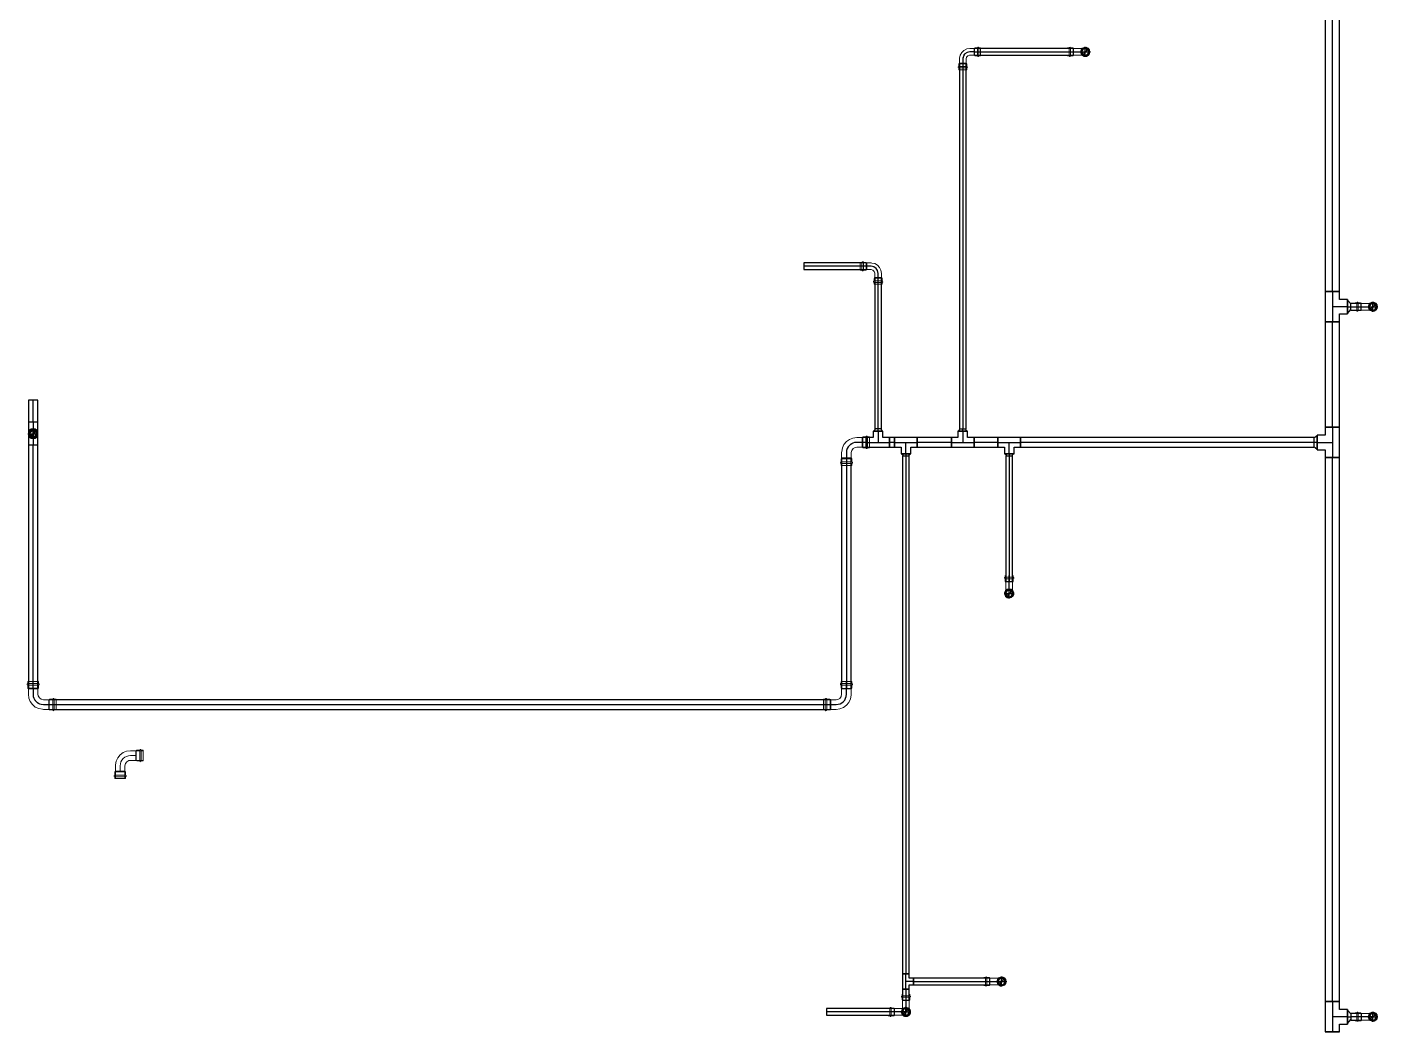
# Model space of a CAD drawing. Header units: inches. Extents: x -3326 to -5, y 8 to 1238.
# Drawn here: x -3326.4 to -3060, y 848.8 to 1046.9 of the extents above; entities that cross this region are included whole.
import ezdxf

# ---------------------------------------------------------------- set-up
doc = ezdxf.new("R2010")
doc.units = ezdxf.units.IN
doc.header["$MEASUREMENT"] = 0
doc.layers.add('P-PIPE', color=3, linetype='Continuous', lineweight=9)
doc.layers.add('X - REF - FP', color=7, linetype='Continuous', true_color=0xb90000)

# ---------------------------------------------------------------- blocks, each defined once
blk = doc.blocks.new('Victaulic-VicPress316-Elbow 90-45deg Style P568_P571 - Standard-523083-THIRD LEVEL')
at = {"layer": 'P-PIPE'}
for p, q in [((-3178.28, 1233.46), (-3178.28, 1232.52)), ((-3177.63, 1234.85), (-3177.63, 1234.85)), ((-3177.63, 1233.46), (-3177.63, 1234.85)), ((-3177.63, 1233.46), (-3177.63, 1232.52)), ((-3176.97, 1232.52), (-3176.97, 1233.46)), ((-3178.39, 1232.42), (-3178.39, 1231.96)), ((-3178.39, 1231.67), (-3178.39, 1231.33)), ((-3178.28, 1232.63), (-3178.28, 1231.33)), ((-3178.28, 1232.52), (-3177.63, 1232.52)), ((-3177.63, 1232.52), (-3178.28, 1232.52)), ((-3177.63, 1232.63), (-3177.63, 1232.63)), ((-3177.63, 1232.63), (-3177.63, 1232.63)), ((-3177.63, 1232.52), (-3176.97, 1232.52)), ((-3176.97, 1232.52), (-3177.63, 1232.52)), ((-3177.63, 1231.96), (-3177.63, 1231.96)), ((-3177.63, 1231.96), (-3177.63, 1231.96)), ((-3177.63, 1231.67), (-3177.63, 1231.67)), ((-3177.63, 1231.67), (-3177.63, 1231.67)), ((-3177.63, 1231.33), (-3177.63, 1231.33)), ((-3177.63, 1231.33), (-3177.63, 1231.33)), ((-3177.63, 1231.33), (-3177.63, 1231.33)), ((-3177.63, 1231.33), (-3177.63, 1231.33)), ((-3176.97, 1231.33), (-3176.97, 1232.63)), ((-3176.86, 1231.96), (-3176.86, 1232.42)), ((-3176.86, 1231.33), (-3176.86, 1231.67))]:
    blk.add_line(p, q, dxfattribs=at)
at = {"layer": 'P-PIPE', "flags": 128}
for points in [[(-3177.63, 1235.77), (-3178.02, 1235.67), (-3178.34, 1235.42), (-3178.52, 1235.05), (-3178.51, 1234.64), (-3178.32, 1234.27), (-3178, 1234.02), (-3177.63, 1233.94)], [(-3177.63, 1235.62), (-3177.99, 1235.53), (-3178.27, 1235.28), (-3178.39, 1234.92), (-3178.33, 1234.55), (-3178.1, 1234.25), (-3177.76, 1234.1), (-3177.63, 1234.09)], [(-3178.28, 1234.85), (-3178.28, 1234.76), (-3178.28, 1234.5), (-3178.28, 1234.09), (-3178.28, 1233.61), (-3178.28, 1233.46)], [(-3177.63, 1233.94), (-3177.23, 1234.04), (-3176.91, 1234.29), (-3176.73, 1234.66), (-3176.74, 1235.07), (-3176.93, 1235.44), (-3177.25, 1235.69), (-3177.63, 1235.77)], [(-3177.63, 1234.09), (-3177.26, 1234.18), (-3176.98, 1234.43), (-3176.86, 1234.79), (-3176.92, 1235.16), (-3177.15, 1235.46), (-3177.49, 1235.61), (-3177.63, 1235.62)], [(-3176.97, 1233.46), (-3176.97, 1233.96), (-3176.97, 1234.39), (-3176.97, 1234.7), (-3176.97, 1234.85), (-3176.97, 1234.85)], [(-3178.39, 1231.67), (-3178.51, 1231.74), (-3178.52, 1231.88), (-3178.41, 1231.96), (-3178.39, 1231.96)], [(-3178.39, 1232.42), (-3178.3, 1232.62), (-3178.28, 1232.63)], [(-3178.39, 1231.96), (-3178.3, 1231.96), (-3178.05, 1231.96), (-3177.69, 1231.96), (-3177.63, 1231.96)], [(-3177.63, 1231.96), (-3177.99, 1231.96), (-3178.27, 1231.96), (-3178.39, 1231.96), (-3178.39, 1231.96)], [(-3178.39, 1231.67), (-3178.3, 1231.67), (-3178.05, 1231.67), (-3177.69, 1231.67), (-3177.63, 1231.67)], [(-3177.63, 1231.67), (-3177.99, 1231.67), (-3178.27, 1231.67), (-3178.39, 1231.67), (-3178.39, 1231.67)], [(-3176.86, 1231.96), (-3176.95, 1231.96), (-3177.2, 1231.96), (-3177.56, 1231.96), (-3177.63, 1231.96)], [(-3177.63, 1231.96), (-3177.26, 1231.96), (-3176.98, 1231.96), (-3176.86, 1231.96), (-3176.86, 1231.96)], [(-3176.86, 1231.67), (-3176.95, 1231.67), (-3177.2, 1231.67), (-3177.56, 1231.67), (-3177.63, 1231.67)], [(-3177.63, 1231.67), (-3177.26, 1231.67), (-3176.98, 1231.67), (-3176.86, 1231.67), (-3176.86, 1231.67)], [(-3176.97, 1232.63), (-3176.86, 1232.44), (-3176.86, 1232.42)], [(-3176.86, 1231.96), (-3176.74, 1231.9), (-3176.73, 1231.76), (-3176.84, 1231.67), (-3176.86, 1231.67)]]:
    blk.add_lwpolyline(points, dxfattribs=at)
at = {"layer": 'P-PIPE'}
for radius, start, end in [(0.766, 90, 270), (0.766, 90, 270), (0.766, 90, 270), (0.658, 90, 270), (0.657, 90, 270), (0.658, 90, 180), (0.658, 180, 270), (0.767, 270, 90), (0.767, 270, 90), (0.767, 270, 90), (0.658, 270, 90), (0.658, 270, 90), (0.658, 0, 90), (0.658, 270, 0)]:
    blk.add_arc((-3177.63, 1234.85), radius, start, end, dxfattribs=at)
blk = doc.blocks.new('Victaulic-VicPress316-Elbow 90-45deg Style P568_P571 - Standard-V1-THIRD LEVEL')
at = {"layer": 'P-PIPE'}
for p, q in [((-0.77, 3.52), (-0.77, 3.18)), ((0.77, 3.52), (-0.77, 3.52)), ((-0.77, 3.52), (0.77, 3.52)), ((-0.77, 3.18), (0.77, 3.18)), ((0.77, 3.18), (-0.77, 3.18)), ((-0.77, 2.89), (-0.77, 2.44)), ((-0.77, 2.89), (0.77, 2.89)), ((0.77, 2.89), (-0.77, 2.89)), ((-0.66, 3.52), (-0.66, 2.22)), ((-0.66, 3.52), (0.66, 3.52)), ((0.66, 3.52), (-0.66, 3.52)), ((0.66, 2.22), (0.66, 3.52)), ((0.77, 3.18), (0.77, 3.52)), ((0.77, 2.44), (0.77, 2.89)), ((-3.18, 0.77), (-3.52, 0.77)), ((-3.52, 0.77), (-3.52, -0.77)), ((-3.52, -0.77), (-3.52, 0.77)), ((-2.22, 0.66), (-3.52, 0.66)), ((-3.52, -0.66), (-3.52, 0.66)), ((-3.52, 0.66), (-3.52, -0.66)), ((-3.18, -0.77), (-3.18, 0.77)), ((-3.18, 0.77), (-3.18, -0.77)), ((-2.44, 0.77), (-2.89, 0.77)), ((-2.89, -0.77), (-2.89, 0.77)), ((-2.89, 0.77), (-2.89, -0.77)), ((-1.39, 0.66), (-2.33, 0.66)), ((-2.33, 0), (-2.33, 0.66)), ((-2.33, 0.66), (-2.33, 0)), ((-2.22, -0.66), (-2.22, 0.66)), ((-2.22, 0.66), (-2.22, -0.66)), ((-0.66, 2.33), (-0.66, 1.39)), ((0, 2.33), (-0.66, 2.33)), ((-0.66, 2.33), (0, 2.33)), ((-0.66, 2.22), (0.66, 2.22)), ((0.66, 2.22), (-0.66, 2.22)), ((0, 2.33), (0.66, 2.33)), ((0.66, 2.33), (0, 2.33)), ((0, 1.39), (0, 2.33)), ((0.66, 1.39), (0.66, 2.33)), ((-3.52, -0.66), (-2.22, -0.66)), ((-3.52, -0.77), (-3.18, -0.77)), ((-2.89, -0.77), (-2.44, -0.77)), ((-2.33, 0), (-2.33, -0.66)), ((-2.33, -0.66), (-2.33, 0)), ((-1.39, 0), (-2.33, 0)), ((-2.33, -0.66), (-1.39, -0.66))]:
    blk.add_line(p, q, dxfattribs=at)
at = {"layer": 'P-PIPE', "flags": 128}
for points in [[(-0.77, 2.89), (-0.89, 2.96), (-0.9, 3.1), (-0.79, 3.18), (-0.77, 3.18)], [(0.77, 3.18), (0.67, 3.18), (0.42, 3.18), (0.07, 3.18), (-0.3, 3.18), (-0.6, 3.18), (-0.75, 3.18), (-0.77, 3.18)], [(-0.77, 3.18), (-0.67, 3.18), (-0.42, 3.18), (-0.07, 3.18), (0.3, 3.18), (0.6, 3.18), (0.75, 3.18), (0.77, 3.18)], [(-0.77, 2.89), (-0.67, 2.89), (-0.42, 2.89), (-0.07, 2.89), (0.3, 2.89), (0.6, 2.89), (0.75, 2.89), (0.77, 2.89)], [(0.77, 2.89), (0.67, 2.89), (0.42, 2.89), (0.07, 2.89), (-0.3, 2.89), (-0.6, 2.89), (-0.75, 2.89), (-0.77, 2.89)], [(0.77, 3.18), (0.89, 3.11), (0.9, 2.98), (0.79, 2.89), (0.77, 2.89)], [(-3.18, 0.77), (-3.11, 0.89), (-2.98, 0.9), (-2.89, 0.79), (-2.89, 0.77)], [(-3.18, 0.77), (-3.18, 0.67), (-3.18, 0.42), (-3.18, 0.07), (-3.18, -0.3), (-3.18, -0.6), (-3.18, -0.75), (-3.18, -0.77)], [(-3.18, -0.77), (-3.18, -0.67), (-3.18, -0.42), (-3.18, -0.07), (-3.18, 0.3), (-3.18, 0.6), (-3.18, 0.75), (-3.18, 0.77)], [(-2.89, -0.77), (-2.89, -0.67), (-2.89, -0.42), (-2.89, -0.07), (-2.89, 0.3), (-2.89, 0.6), (-2.89, 0.75), (-2.89, 0.77)], [(-2.89, 0.77), (-2.89, 0.67), (-2.89, 0.42), (-2.89, 0.07), (-2.89, -0.3), (-2.89, -0.6), (-2.89, -0.75), (-2.89, -0.77)], [(-2.44, 0.77), (-2.24, 0.68), (-2.22, 0.66)], [(-0.66, 1.39), (-0.75, 1.04), (-1, 0.77), (-1.35, 0.66), (-1.39, 0.66)], [(-1.39, -0.66), (-0.78, -0.56), (-0.23, -0.29), (0.22, 0.13), (0.53, 0.67), (0.65, 1.27), (0.66, 1.39)], [(-0.66, 2.22), (-0.77, 2.41), (-0.77, 2.44)], [(0.77, 2.44), (0.68, 2.24), (0.66, 2.22)], [(-2.89, -0.77), (-2.96, -0.89), (-3.1, -0.9), (-3.18, -0.79), (-3.18, -0.77)], [(-2.22, -0.66), (-2.41, -0.77), (-2.44, -0.77)]]:
    blk.add_lwpolyline(points, dxfattribs=at)
at = {"layer": 'P-PIPE'}
blk.add_arc((-1.39, 1.39), 1.39, 270, 0, dxfattribs=at)
blk = doc.blocks.new('Victaulic-VicPress316-Elbow 90-45deg Style P568_P571 - Standard-V2-THIRD LEVEL')
at = {"layer": 'P-PIPE'}
for p, q in [((-3203.81, 730.05), (-3203.81, 729.6)), ((-3203.7, 731.1), (-3203.7, 730.16)), ((-3203.7, 730.27), (-3203.7, 728.97)), ((-3203.05, 730.16), (-3203.7, 730.16)), ((-3203.7, 730.16), (-3203.05, 730.16)), ((-3203.05, 732.49), (-3203.05, 732.49)), ((-3203.05, 732.49), (-3203.05, 731.1)), ((-3203.05, 731.1), (-3203.05, 730.16)), ((-3203.05, 730.27), (-3203.05, 730.27)), ((-3203.05, 730.27), (-3203.05, 730.27)), ((-3202.39, 730.16), (-3203.05, 730.16)), ((-3203.05, 730.16), (-3202.39, 730.16)), ((-3202.39, 730.16), (-3202.39, 731.1)), ((-3202.39, 728.97), (-3202.39, 730.27)), ((-3202.28, 729.6), (-3202.28, 730.05)), ((-3203.81, 729.31), (-3203.81, 728.97)), ((-3203.05, 729.6), (-3203.05, 729.6)), ((-3203.05, 729.6), (-3203.05, 729.6)), ((-3203.05, 729.31), (-3203.05, 729.31)), ((-3203.05, 729.31), (-3203.05, 729.31)), ((-3203.05, 728.97), (-3203.05, 728.97)), ((-3203.05, 728.97), (-3203.05, 728.97)), ((-3203.05, 728.97), (-3203.05, 728.97)), ((-3203.05, 728.97), (-3203.05, 728.97)), ((-3202.28, 728.97), (-3202.28, 729.31))]:
    blk.add_line(p, q, dxfattribs=at)
at = {"layer": 'P-PIPE', "flags": 128}
for points in [[(-3203.05, 733.4), (-3203.45, 733.31), (-3203.76, 733.05), (-3203.94, 732.68), (-3203.93, 732.27), (-3203.75, 731.91), (-3203.42, 731.66), (-3203.05, 731.58)], [(-3203.05, 733.26), (-3203.41, 733.16), (-3203.69, 732.91), (-3203.81, 732.56), (-3203.75, 732.19), (-3203.52, 731.89), (-3203.18, 731.74), (-3203.05, 731.72)], [(-3203.05, 731.58), (-3202.65, 731.67), (-3202.33, 731.93), (-3202.15, 732.3), (-3202.16, 732.71), (-3202.35, 733.07), (-3202.67, 733.32), (-3203.05, 733.4)], [(-3203.05, 731.72), (-3202.68, 731.82), (-3202.41, 732.07), (-3202.28, 732.42), (-3202.34, 732.79), (-3202.57, 733.09), (-3202.91, 733.24), (-3203.05, 733.26)], [(-3203.81, 730.05), (-3203.72, 730.25), (-3203.7, 730.27)], [(-3203.7, 732.49), (-3203.7, 732.4), (-3203.7, 732.13), (-3203.7, 731.73), (-3203.7, 731.24), (-3203.7, 731.1)], [(-3202.39, 731.1), (-3202.39, 731.6), (-3202.39, 732.03), (-3202.39, 732.34), (-3202.39, 732.48), (-3202.39, 732.49)], [(-3202.39, 730.27), (-3202.28, 730.08), (-3202.28, 730.05)], [(-3203.81, 729.31), (-3203.93, 729.38), (-3203.94, 729.51), (-3203.83, 729.6), (-3203.81, 729.6)], [(-3203.81, 729.6), (-3203.72, 729.6), (-3203.47, 729.6), (-3203.11, 729.6), (-3203.05, 729.6)], [(-3203.05, 729.6), (-3203.41, 729.6), (-3203.69, 729.6), (-3203.81, 729.6), (-3203.81, 729.6)], [(-3203.81, 729.31), (-3203.72, 729.31), (-3203.47, 729.31), (-3203.11, 729.31), (-3203.05, 729.31)], [(-3203.05, 729.31), (-3203.41, 729.31), (-3203.69, 729.31), (-3203.81, 729.31), (-3203.81, 729.31)], [(-3202.28, 729.6), (-3202.37, 729.6), (-3202.62, 729.6), (-3202.98, 729.6), (-3203.05, 729.6)], [(-3203.05, 729.6), (-3202.68, 729.6), (-3202.41, 729.6), (-3202.28, 729.6), (-3202.28, 729.6)], [(-3202.28, 729.31), (-3202.37, 729.31), (-3202.62, 729.31), (-3202.98, 729.31), (-3203.05, 729.31)], [(-3203.05, 729.31), (-3202.68, 729.31), (-3202.41, 729.31), (-3202.28, 729.31), (-3202.28, 729.31)], [(-3202.28, 729.6), (-3202.16, 729.53), (-3202.15, 729.39), (-3202.26, 729.31), (-3202.28, 729.31)]]:
    blk.add_lwpolyline(points, dxfattribs=at)
at = {"layer": 'P-PIPE'}
for radius, start, end in [(0.767, 90, 270), (0.767, 90, 270), (0.767, 90, 270), (0.658, 90, 270), (0.658, 90, 270), (0.658, 90, 180), (0.766, 270, 90), (0.766, 270, 90), (0.766, 270, 90), (0.658, 270, 90), (0.657, 270, 90), (0.658, 0, 90), (0.658, 180, 270), (0.658, 270, 0)]:
    blk.add_arc((-3203.05, 732.49), radius, start, end, dxfattribs=at)
blk = doc.blocks.new('Victaulic-VicPress316-Elbow 90-45deg Style P568_P571 - Standard-1125944-THIRD LEVEL')
at = {"layer": 'P-PIPE'}
for p, q in [((-1.06, 4.55), (-1.06, 4.17)), ((1.06, 4.55), (-1.06, 4.55)), ((-1.06, 4.55), (1.06, 4.55)), ((-1.06, 4.17), (1.06, 4.17)), ((1.06, 4.17), (-1.06, 4.17)), ((-1.06, 3.85), (-1.06, 3.29)), ((-1.06, 3.85), (1.06, 3.85)), ((1.06, 3.85), (-1.06, 3.85)), ((-0.95, 4.55), (-0.95, 3.07)), ((-0.95, 4.55), (0.95, 4.55)), ((0.95, 4.55), (-0.95, 4.55)), ((-0.95, 3.18), (-0.95, 2.02)), ((0, 3.18), (-0.95, 3.18)), ((-0.95, 3.18), (0, 3.18)), ((-0.95, 3.07), (0.95, 3.07)), ((0.95, 3.07), (-0.95, 3.07)), ((0, 3.18), (0.95, 3.18)), ((0.95, 3.18), (0, 3.18)), ((0, 2.02), (0, 3.18)), ((0.95, 3.07), (0.95, 4.55)), ((0.95, 2.02), (0.95, 3.18)), ((1.06, 4.17), (1.06, 4.55)), ((1.06, 3.29), (1.06, 3.85)), ((-4.17, 1.06), (-4.55, 1.06)), ((-4.55, 1.06), (-4.55, -1.06)), ((-4.55, -1.06), (-4.55, 1.06)), ((-3.07, 0.95), (-4.55, 0.95)), ((-4.55, -0.95), (-4.55, 0.95)), ((-4.55, 0.95), (-4.55, -0.95)), ((-4.17, -1.06), (-4.17, 1.06)), ((-4.17, 1.06), (-4.17, -1.06)), ((-3.29, 1.06), (-3.85, 1.06)), ((-3.85, -1.06), (-3.85, 1.06)), ((-3.85, 1.06), (-3.85, -1.06)), ((-2.02, 0.95), (-3.18, 0.95)), ((-3.18, 0), (-3.18, 0.95)), ((-3.18, 0.95), (-3.18, 0)), ((-3.07, -0.95), (-3.07, 0.95)), ((-3.07, 0.95), (-3.07, -0.95)), ((-4.55, -0.95), (-3.07, -0.95)), ((-4.55, -1.06), (-4.17, -1.06)), ((-3.85, -1.06), (-3.29, -1.06)), ((-3.18, 0), (-3.18, -0.95)), ((-3.18, -0.95), (-3.18, 0)), ((-2.02, 0), (-3.18, 0)), ((-3.18, -0.95), (-2.02, -0.95))]:
    blk.add_line(p, q, dxfattribs=at)
at = {"layer": 'P-PIPE', "flags": 128}
for points in [[(-1.06, 3.85), (-1.2, 3.92), (-1.21, 4.08), (-1.08, 4.17), (-1.06, 4.17)], [(1.06, 4.17), (0.97, 4.17), (0.71, 4.17), (0.32, 4.17), (-0.12, 4.17), (-0.54, 4.17), (-0.86, 4.17), (-1.04, 4.17), (-1.06, 4.17)], [(-1.06, 4.17), (-0.97, 4.17), (-0.71, 4.17), (-0.32, 4.17), (0.12, 4.17), (0.54, 4.17), (0.86, 4.17), (1.04, 4.17), (1.06, 4.17)], [(-1.06, 3.85), (-0.97, 3.85), (-0.71, 3.85), (-0.32, 3.85), (0.12, 3.85), (0.54, 3.85), (0.86, 3.85), (1.04, 3.85), (1.06, 3.85)], [(1.06, 3.85), (0.97, 3.85), (0.71, 3.85), (0.32, 3.85), (-0.12, 3.85), (-0.54, 3.85), (-0.86, 3.85), (-1.04, 3.85), (-1.06, 3.85)], [(-0.95, 3.07), (-1.06, 3.26), (-1.06, 3.29)], [(1.06, 3.29), (0.97, 3.09), (0.95, 3.07)], [(1.06, 4.17), (1.2, 4.1), (1.21, 3.94), (1.08, 3.85), (1.06, 3.85)], [(-4.17, 1.06), (-4.1, 1.2), (-3.94, 1.21), (-3.85, 1.08), (-3.85, 1.06)], [(-4.17, 1.06), (-4.17, 0.97), (-4.17, 0.71), (-4.17, 0.32), (-4.17, -0.12), (-4.17, -0.54), (-4.17, -0.86), (-4.17, -1.04), (-4.17, -1.06)], [(-4.17, -1.06), (-4.17, -0.97), (-4.17, -0.71), (-4.17, -0.32), (-4.17, 0.12), (-4.17, 0.54), (-4.17, 0.86), (-4.17, 1.04), (-4.17, 1.06)], [(-3.85, -1.06), (-3.85, -0.97), (-3.85, -0.71), (-3.85, -0.32), (-3.85, 0.12), (-3.85, 0.54), (-3.85, 0.86), (-3.85, 1.04), (-3.85, 1.06)], [(-3.85, 1.06), (-3.85, 0.97), (-3.85, 0.71), (-3.85, 0.32), (-3.85, -0.12), (-3.85, -0.54), (-3.85, -0.86), (-3.85, -1.04), (-3.85, -1.06)], [(-3.29, 1.06), (-3.09, 0.97), (-3.07, 0.95)], [(-0.95, 2.02), (-1.04, 1.58), (-1.3, 1.22), (-1.69, 1), (-2.02, 0.95)], [(-2.02, -0.95), (-1.28, -0.86), (-0.59, -0.58), (0.02, -0.15), (0.49, 0.43), (0.81, 1.1), (0.94, 1.83), (0.95, 2.02)], [(-3.85, -1.06), (-3.92, -1.2), (-4.08, -1.21), (-4.17, -1.08), (-4.17, -1.06)], [(-3.07, -0.95), (-3.26, -1.06), (-3.29, -1.06)]]:
    blk.add_lwpolyline(points, dxfattribs=at)
at = {"layer": 'P-PIPE'}
blk.add_arc((-2.02, 2.02), 2.02, 270, 0, dxfattribs=at)
blk = doc.blocks.new('Transition - Generic - Plumbing-CW-1022941-THIRD LEVEL')
at = {"layer": 'P-PIPE'}
for radius, start, end in [(0.8125, 0, 180), (0.8125, 180, 0), (0.5625, 0, 180), (0.5625, 180, 0)]:
    blk.add_arc((-2759.501061, 1029.409433), radius, start, end, dxfattribs=at)

msp = doc.modelspace()

# ---------------------------------------------------------------- linework, layer by layer
at = {"layer": 'X - REF - FP'}
for p, q in [((-3070.43, 1096.75), (-3070.43, 994.73)), ((-3069, 994.73), (-3069, 1096.75)), ((-3069, 994.73), (-3069, 1096.75)), ((-3067.56, 994.73), (-3067.56, 1096.75)), ((-3139.54, 1042), (-3140.48, 1042)), ((-3120.05, 1042.66), (-3139.54, 1042.66)), ((-3139.54, 1041.34), (-3139.54, 1042.66)), ((-3139.54, 1042), (-3120.05, 1042)), ((-3139.54, 1042), (-3120.05, 1042)), ((-3120.05, 1041.34), (-3120.05, 1042.66)), ((-3120.05, 1042), (-3119.12, 1042)), ((-3119.12, 1042), (-3117.72, 1042)), ((-3118.72, 1042), (-3116.72, 1042)), ((-3117.72, 1041), (-3117.72, 1043)), ((-3142.53, 1039.67), (-3142.53, 967.65)), ((-3142.53, 1039.67), (-3141.22, 1039.67)), ((-3141.87, 1040.61), (-3141.87, 1039.67)), ((-3141.87, 1040.61), (-3141.87, 1038.48)), ((-3141.87, 1039.67), (-3141.87, 967.65)), ((-3141.87, 1039.67), (-3141.87, 967.65)), ((-3141.22, 967.65), (-3141.22, 1039.67)), ((-3139.54, 1041.34), (-3120.05, 1041.34)), ((-3160.9, 1000.37), (-3173.22, 1000.37)), ((-3173.22, 1000.37), (-3173.22, 999.05)), ((-3160.9, 999.71), (-3173.22, 999.71)), ((-3160.9, 999.71), (-3173.22, 999.71)), ((-3173.22, 999.05), (-3160.9, 999.05)), ((-3159.96, 999.71), (-3162.09, 999.71)), ((-3160.9, 1000.37), (-3160.9, 999.05)), ((-3159.96, 999.71), (-3160.9, 999.71)), ((-3159.22, 997.38), (-3159.22, 967.65)), ((-3157.91, 997.38), (-3159.22, 997.38)), ((-3158.57, 997.38), (-3158.57, 998.32)), ((-3158.57, 967.65), (-3158.57, 997.38)), ((-3158.57, 967.65), (-3158.57, 997.38)), ((-3157.91, 967.65), (-3157.91, 997.38)), ((-3067.56, 994.73), (-3070.43, 994.73)), ((-3070.43, 994.73), (-3070.43, 988.75)), ((-3067.56, 994.73), (-3070.43, 994.73)), ((-3070.43, 994.73), (-3067.56, 994.73)), ((-3069, 994.73), (-3069, 988.75)), ((-3067.56, 993.18), (-3067.56, 994.73)), ((-3066.01, 991.74), (-3069, 991.74)), ((-3066.01, 993.18), (-3067.56, 993.18)), ((-3066.01, 993.18), (-3066.01, 990.31)), ((-3066.01, 990.31), (-3066.01, 993.18)), ((-3065.35, 992.31), (-3066.01, 993.06)), ((-3066.01, 991.74), (-3065.35, 991.74)), ((-3066.01, 990.43), (-3065.35, 991.18)), ((-3063.33, 992.4), (-3065.35, 992.4)), ((-3065.35, 991.09), (-3065.35, 992.4)), ((-3065.35, 991.74), (-3063.33, 991.74)), ((-3065.35, 991.74), (-3063.33, 991.74)), ((-3065.35, 991.09), (-3063.33, 991.09)), ((-3063.33, 991.09), (-3063.33, 992.4)), ((-3063.33, 991.74), (-3062.39, 991.74)), ((-3062.39, 991.74), (-3061, 991.74)), ((-3062, 991.74), (-3060, 991.74)), ((-3061, 990.74), (-3061, 992.74)), ((-3067.56, 988.75), (-3070.43, 988.75)), ((-3070.43, 988.75), (-3067.56, 988.75)), ((-3070.43, 988.75), (-3070.43, 967.99)), ((-3067.56, 988.75), (-3070.43, 988.75)), ((-3069, 967.99), (-3069, 988.75)), ((-3069, 967.99), (-3069, 988.75)), ((-3067.56, 988.75), (-3067.56, 990.31)), ((-3067.56, 990.31), (-3066.01, 990.31)), ((-3067.56, 967.99), (-3067.56, 988.75)), ((-3326.14, 973.31), (-3326.14, 968.95)), ((-3324.24, 973.31), (-3326.14, 973.31)), ((-3325.19, 968.95), (-3325.19, 973.31)), ((-3325.19, 968.95), (-3325.19, 973.31)), ((-3324.24, 968.95), (-3324.24, 973.31)), ((-3324.24, 968.95), (-3326.14, 968.95)), ((-3326.14, 968.95), (-3326.14, 964.47)), ((-3325.19, 968.95), (-3325.19, 964.47)), ((-3325.19, 965.71), (-3325.19, 967.71)), ((-3324.24, 964.47), (-3324.24, 968.95)), ((-3159.52, 967.24), (-3159.52, 965.95)), ((-3159.52, 967.24), (-3157.62, 967.24)), ((-3157.62, 967.24), (-3159.52, 967.24)), ((-3159.13, 967.65), (-3159.38, 967.24)), ((-3157.91, 967.65), (-3159.22, 967.65)), ((-3158.57, 967.24), (-3158.57, 967.65)), ((-3158.57, 967.24), (-3158.57, 965)), ((-3157.75, 967.24), (-3158, 967.65)), ((-3157.62, 965.95), (-3157.62, 967.24)), ((-3142.82, 967.24), (-3142.82, 965.95)), ((-3142.82, 967.24), (-3140.92, 967.24)), ((-3140.92, 967.24), (-3142.82, 967.24)), ((-3142.44, 967.65), (-3142.69, 967.24)), ((-3142.53, 967.65), (-3141.22, 967.65)), ((-3141.87, 967.24), (-3141.87, 967.65)), ((-3141.87, 967.24), (-3141.87, 965)), ((-3141.06, 967.24), (-3141.31, 967.65)), ((-3140.92, 965.95), (-3140.92, 967.24)), ((-3067.56, 967.99), (-3070.43, 967.99)), ((-3070.43, 967.99), (-3070.43, 966.44)), ((-3070.43, 967.99), (-3067.56, 967.99)), ((-3067.56, 967.99), (-3070.43, 967.99)), ((-3069, 967.99), (-3069, 962.01)), ((-3067.56, 962.01), (-3067.56, 967.99)), ((-3326.19, 966.71), (-3324.19, 966.71)), ((-3326.14, 964.47), (-3326.14, 916.49)), ((-3324.24, 964.47), (-3326.14, 964.47)), ((-3325.19, 916.49), (-3325.19, 964.47)), ((-3325.19, 916.49), (-3325.19, 964.47)), ((-3324.24, 916.49), (-3324.24, 964.47)), ((-3161.63, 965), (-3162.8, 965)), ((-3160.81, 965.95), (-3161.63, 965.95)), ((-3161.63, 965.95), (-3161.63, 964.05)), ((-3160.81, 965), (-3161.63, 965)), ((-3160.81, 965), (-3161.63, 965)), ((-3159.52, 965.95), (-3160.81, 965.95)), ((-3160.81, 965.95), (-3160.81, 964.05)), ((-3160.81, 964.05), (-3160.81, 965.95)), ((-3160.81, 965.95), (-3160.81, 964.05)), ((-3160.81, 965), (-3156.32, 965)), ((-3156.32, 965.95), (-3157.62, 965.95)), ((-3156.32, 965.95), (-3156.32, 964.05)), ((-3156.32, 964.05), (-3156.32, 965.95)), ((-3155.33, 965.95), (-3156.32, 965.95)), ((-3156.32, 965.95), (-3156.32, 964.05)), ((-3155.33, 965), (-3156.32, 965)), ((-3155.33, 965), (-3156.32, 965)), ((-3150.84, 965.95), (-3155.33, 965.95)), ((-3155.33, 964.05), (-3155.33, 965.95)), ((-3155.33, 965.95), (-3155.33, 964.05)), ((-3155.33, 965.95), (-3155.33, 964.05)), ((-3155.33, 965), (-3150.84, 965)), ((-3153.09, 962.76), (-3153.09, 965)), ((-3150.84, 964.05), (-3150.84, 965.95)), ((-3150.84, 965.95), (-3150.84, 964.05)), ((-3144.12, 965.95), (-3150.84, 965.95)), ((-3150.84, 965.95), (-3150.84, 964.05)), ((-3144.12, 965), (-3150.84, 965)), ((-3144.12, 965), (-3150.84, 965)), ((-3144.12, 965.95), (-3144.12, 964.05)), ((-3142.82, 965.95), (-3144.12, 965.95)), ((-3144.12, 965.95), (-3144.12, 964.05)), ((-3144.12, 964.05), (-3144.12, 965.95)), ((-3144.12, 965), (-3139.63, 965)), ((-3139.63, 965.95), (-3140.92, 965.95)), ((-3139.63, 965.95), (-3139.63, 964.05)), ((-3139.63, 964.05), (-3139.63, 965.95)), ((-3134.97, 965.95), (-3139.63, 965.95)), ((-3139.63, 965.95), (-3139.63, 964.05)), ((-3134.97, 965), (-3139.63, 965)), ((-3134.97, 965), (-3139.63, 965)), ((-3134.97, 965.95), (-3134.97, 964.05)), ((-3130.48, 965.95), (-3134.97, 965.95)), ((-3134.97, 964.05), (-3134.97, 965.95)), ((-3134.97, 965.95), (-3134.97, 964.05)), ((-3134.97, 965), (-3130.48, 965)), ((-3132.72, 962.76), (-3132.72, 965)), ((-3130.48, 964.05), (-3130.48, 965.95)), ((-3130.48, 965.95), (-3130.48, 964.05)), ((-3072.65, 965.95), (-3130.48, 965.95)), ((-3130.48, 965.95), (-3130.48, 964.05)), ((-3072.65, 965), (-3130.48, 965)), ((-3072.65, 965), (-3130.48, 965)), ((-3071.99, 966.31), (-3072.65, 965.81)), ((-3072.65, 965.95), (-3072.65, 964.05)), ((-3071.99, 965), (-3072.65, 965)), ((-3070.43, 966.44), (-3071.99, 966.44)), ((-3071.99, 966.44), (-3071.99, 963.56)), ((-3071.99, 963.56), (-3071.99, 966.44)), ((-3071.99, 965), (-3069, 965)), ((-3165.76, 961.82), (-3165.76, 916.49)), ((-3165.76, 961.82), (-3163.86, 961.82)), ((-3164.81, 962.98), (-3164.81, 961.82)), ((-3164.81, 962.98), (-3164.81, 960.45)), ((-3164.81, 961.82), (-3164.81, 916.49)), ((-3164.81, 961.82), (-3164.81, 916.49)), ((-3163.86, 916.49), (-3163.86, 961.82)), ((-3161.63, 964.05), (-3160.81, 964.05)), ((-3160.81, 964.05), (-3156.32, 964.05)), ((-3156.32, 964.05), (-3155.33, 964.05)), ((-3155.33, 964.05), (-3154.04, 964.05)), ((-3154.04, 964.05), (-3154.04, 962.76)), ((-3154.04, 962.76), (-3152.14, 962.76)), ((-3152.14, 962.76), (-3154.04, 962.76)), ((-3153.9, 962.76), (-3153.65, 962.35)), ((-3153.74, 962.35), (-3153.74, 860.21)), ((-3153.74, 962.35), (-3152.43, 962.35)), ((-3153.09, 962.76), (-3153.09, 962.35)), ((-3153.09, 962.35), (-3153.09, 860.21)), ((-3153.09, 962.35), (-3153.09, 860.21)), ((-3152.52, 962.35), (-3152.27, 962.76)), ((-3152.43, 860.21), (-3152.43, 962.35)), ((-3152.14, 964.05), (-3150.84, 964.05)), ((-3152.14, 962.76), (-3152.14, 964.05)), ((-3150.84, 964.05), (-3144.12, 964.05)), ((-3144.12, 964.05), (-3139.63, 964.05)), ((-3139.63, 964.05), (-3134.97, 964.05)), ((-3134.97, 964.05), (-3133.67, 964.05)), ((-3133.67, 964.05), (-3133.67, 962.76)), ((-3133.67, 962.76), (-3131.77, 962.76)), ((-3131.77, 962.76), (-3133.67, 962.76)), ((-3133.53, 962.76), (-3133.28, 962.35)), ((-3133.38, 962.35), (-3133.38, 937.54)), ((-3133.38, 962.35), (-3132.06, 962.35)), ((-3132.72, 962.76), (-3132.72, 962.35)), ((-3132.72, 962.35), (-3132.72, 937.54)), ((-3132.72, 962.35), (-3132.72, 937.54)), ((-3132.16, 962.35), (-3131.91, 962.76)), ((-3132.06, 937.54), (-3132.06, 962.35)), ((-3131.77, 964.05), (-3130.48, 964.05)), ((-3131.77, 962.76), (-3131.77, 964.05)), ((-3130.48, 964.05), (-3072.65, 964.05)), ((-3072.65, 964.19), (-3071.99, 963.69)), ((-3071.99, 963.56), (-3070.43, 963.56)), ((-3070.43, 963.56), (-3070.43, 962.01)), ((-3070.43, 962.01), (-3067.56, 962.01)), ((-3067.56, 962.01), (-3070.43, 962.01)), ((-3070.43, 962.01), (-3070.43, 854.73)), ((-3067.56, 962.01), (-3070.43, 962.01)), ((-3069, 854.73), (-3069, 962.01)), ((-3069, 854.73), (-3069, 962.01)), ((-3067.56, 854.73), (-3067.56, 962.01)), ((-3132.72, 936.6), (-3132.72, 938.73)), ((-3133.72, 935.21), (-3131.72, 935.21)), ((-3133.38, 937.54), (-3132.06, 937.54)), ((-3132.72, 936.6), (-3132.72, 937.54)), ((-3132.72, 935.21), (-3132.72, 936.6)), ((-3132.72, 934.21), (-3132.72, 936.21)), ((-3324.24, 916.49), (-3326.14, 916.49)), ((-3325.19, 916.49), (-3325.19, 915.33)), ((-3165.76, 916.49), (-3163.86, 916.49)), ((-3164.81, 915.33), (-3164.81, 917.86)), ((-3164.81, 915.33), (-3164.81, 916.49)), ((-3167.99, 914.26), (-3322.01, 914.26)), ((-3322.01, 912.36), (-3322.01, 914.26)), ((-3167.99, 912.36), (-3167.99, 914.26)), ((-3323.18, 913.31), (-3322.01, 913.31)), ((-3323.18, 913.31), (-3320.64, 913.31)), ((-3322.01, 913.31), (-3167.99, 913.31)), ((-3322.01, 913.31), (-3167.99, 913.31)), ((-3322.01, 912.36), (-3167.99, 912.36)), ((-3167.99, 913.31), (-3166.83, 913.31)), ((-3153.74, 860.21), (-3153.74, 857.21)), ((-3152.43, 860.21), (-3153.74, 860.21)), ((-3153.74, 860.21), (-3152.43, 860.21)), ((-3153.74, 860.21), (-3152.43, 860.21)), ((-3153.09, 857.21), (-3153.09, 860.21)), ((-3151.59, 858.71), (-3153.09, 858.71)), ((-3152.43, 859.37), (-3152.43, 860.21)), ((-3151.59, 859.37), (-3152.43, 859.37)), ((-3152.43, 857.21), (-3152.43, 858.05)), ((-3152.43, 858.05), (-3151.59, 858.05)), ((-3136.55, 859.37), (-3151.59, 859.37)), ((-3151.59, 858.05), (-3151.59, 859.37)), ((-3151.59, 858.05), (-3151.59, 859.37)), ((-3151.59, 859.37), (-3151.59, 858.05)), ((-3151.59, 858.71), (-3136.55, 858.71)), ((-3151.59, 858.71), (-3136.55, 858.71)), ((-3151.59, 858.05), (-3136.55, 858.05)), ((-3136.55, 858.05), (-3136.55, 859.37)), ((-3136.55, 858.71), (-3135.62, 858.71)), ((-3135.62, 858.71), (-3134.22, 858.71)), ((-3135.22, 858.71), (-3133.22, 858.71)), ((-3134.22, 857.71), (-3134.22, 859.71)), ((-3153.74, 857.21), (-3153.74, 855.04)), ((-3153.74, 857.21), (-3152.43, 857.21)), ((-3152.43, 857.21), (-3153.74, 857.21)), ((-3153.74, 857.21), (-3152.43, 857.21)), ((-3153.09, 857.21), (-3153.09, 855.04)), ((-3153.09, 857.21), (-3153.09, 855.04)), ((-3152.43, 855.04), (-3152.43, 857.21)), ((-3155.42, 853.37), (-3168.72, 853.37)), ((-3168.72, 853.37), (-3168.72, 852.05)), ((-3155.42, 852.71), (-3168.72, 852.71)), ((-3155.42, 852.71), (-3168.72, 852.71)), ((-3154.48, 852.71), (-3156.61, 852.71)), ((-3155.42, 853.37), (-3155.42, 852.05)), ((-3154.48, 852.71), (-3155.42, 852.71)), ((-3153.09, 852.71), (-3154.48, 852.71)), ((-3154.09, 852.71), (-3152.09, 852.71)), ((-3153.74, 855.04), (-3152.43, 855.04)), ((-3153.09, 855.04), (-3153.09, 854.1)), ((-3153.09, 854.1), (-3153.09, 852.71)), ((-3153.09, 851.71), (-3153.09, 853.71)), ((-3067.56, 854.73), (-3070.43, 854.73)), ((-3070.43, 854.73), (-3070.43, 848.75)), ((-3067.56, 854.73), (-3070.43, 854.73)), ((-3070.43, 854.73), (-3067.56, 854.73)), ((-3069, 854.73), (-3069, 848.75)), ((-3067.56, 853.18), (-3067.56, 854.73)), ((-3066.01, 853.18), (-3067.56, 853.18)), ((-3066.01, 853.18), (-3066.01, 850.31)), ((-3066.01, 850.31), (-3066.01, 853.18)), ((-3065.35, 852.31), (-3066.01, 853.06)), ((-3061, 850.74), (-3061, 852.74)), ((-3168.72, 852.05), (-3155.42, 852.05)), ((-3066.01, 851.74), (-3069, 851.74)), ((-3067.56, 848.75), (-3067.56, 850.31)), ((-3067.56, 850.31), (-3066.01, 850.31)), ((-3066.01, 851.74), (-3065.35, 851.74)), ((-3066.01, 850.43), (-3065.35, 851.18)), ((-3063.33, 852.4), (-3065.35, 852.4)), ((-3065.35, 852.4), (-3065.35, 851.09)), ((-3063.33, 851.74), (-3065.35, 851.74)), ((-3063.33, 851.74), (-3065.35, 851.74)), ((-3065.35, 851.09), (-3063.33, 851.09)), ((-3062.39, 851.74), (-3064.52, 851.74)), ((-3063.33, 852.4), (-3063.33, 851.09)), ((-3062.39, 851.74), (-3063.33, 851.74)), ((-3061, 851.74), (-3062.39, 851.74)), ((-3062, 851.74), (-3060, 851.74)), ((-3067.56, 848.75), (-3070.43, 848.75)), ((-3070.43, 848.75), (-3067.56, 848.75))]:
    msp.add_line(p, q, dxfattribs=at)
for centre, radius, start, end in [((-3140.48, 1040.61), 1.39, 90, 180), ((-3117.72, 1042), 0.658, 0, 180), ((-3117.72, 1042), 0.658, 180, 0), ((-3117.72, 1041.67), 0.329, 90, 270), ((-3117.72, 1042.33), 0.329, 270, 90), ((-3159.96, 998.32), 1.39, 0, 90), ((-3061, 991.74), 0.657, 0, 180), ((-3061, 991.74), 0.658, 180, 0), ((-3061, 991.41), 0.329, 90, 270), ((-3061, 992.07), 0.329, 270, 90), ((-3325.19, 966.71), 0.951, 90, 270), ((-3325.19, 966.71), 0.658, 0, 180), ((-3325.19, 966.71), 0.951, 270, 90), ((-3325.19, 967.04), 0.329, 270, 90), ((-3325.19, 966.71), 0.658, 180, 0), ((-3325.19, 966.38), 0.329, 90, 270), ((-3162.8, 962.98), 2.02, 90, 180), ((-3132.72, 935.21), 0.658, 0, 180), ((-3132.72, 935.21), 0.658, 180, 0), ((-3132.72, 934.88), 0.329, 90, 270), ((-3132.72, 935.54), 0.329, 270, 90), ((-3323.18, 915.33), 2.02, 180, 270), ((-3166.83, 915.33), 2.02, 270, 0), ((-3134.22, 858.71), 0.658, 0, 180), ((-3134.22, 858.71), 0.658, 180, 0), ((-3134.22, 858.38), 0.329, 90, 270), ((-3134.22, 859.04), 0.329, 270, 90), ((-3153.09, 852.71), 0.658, 0, 180), ((-3153.09, 852.71), 0.658, 180, 0), ((-3153.09, 852.38), 0.329, 90, 270), ((-3153.09, 853.04), 0.329, 270, 90), ((-3061, 851.74), 0.658, 0, 180), ((-3061, 851.74), 0.657, 180, 0), ((-3061, 851.41), 0.329, 90, 270), ((-3061, 852.07), 0.329, 270, 90)]:
    msp.add_arc(centre, radius, start, end, dxfattribs=at)

# ---------------------------------------------------------------- block references
for name, p, rotation in [('Victaulic-VicPress316-Elbow 90-45deg Style P568_P571 - Standard-V1-THIRD LEVEL', (-3141.87, 1042), 180), ('Victaulic-VicPress316-Elbow 90-45deg Style P568_P571 - Standard-523083-THIRD LEVEL', (-4352.58, -2135.63), 270), ('Victaulic-VicPress316-Elbow 90-45deg Style P568_P571 - Standard-V1-THIRD LEVEL', (-3158.57, 999.71), 90), ('Victaulic-VicPress316-Elbow 90-45deg Style P568_P571 - Standard-523083-THIRD LEVEL', (-4295.85, -2185.88), 270), ('Victaulic-VicPress316-Elbow 90-45deg Style P568_P571 - Standard-1125944-THIRD LEVEL', (-3164.81, 965), 180), ('Victaulic-VicPress316-Elbow 90-45deg Style P568_P571 - Standard-V2-THIRD LEVEL', (-6335.77, 1667.7), 180), ('Victaulic-VicPress316-Elbow 90-45deg Style P568_P571 - Standard-1125944-THIRD LEVEL', (-3325.19, 913.31), 270), ('Victaulic-VicPress316-Elbow 90-45deg Style P568_P571 - Standard-523083-THIRD LEVEL', (-4369.08, -2318.92), 270), ('Victaulic-VicPress316-Elbow 90-45deg Style P568_P571 - Standard-V2-THIRD LEVEL', (-3885.58, -2350.34), 270), ('Victaulic-VicPress316-Elbow 90-45deg Style P568_P571 - Standard-V2-THIRD LEVEL', (-3793.49, -2351.3), 270)]:
    msp.add_blockref(name, p, dxfattribs=dict(at, rotation=rotation))
for name, p in [('Transition - Generic - Plumbing-CW-1022941-THIRD LEVEL', (-565.69, -62.7)), ('Victaulic-VicPress316-Elbow 90-45deg Style P568_P571 - Standard-1125944-THIRD LEVEL', (-3164.81, 913.31))]:
    msp.add_blockref(name, p, dxfattribs=at)
at = {"layer": 'X - REF - FP', "extrusion": (-4.19336e-06, 9.40395e-38, 1), "rotation": 180}
msp.add_blockref('Victaulic-VicPress316-Elbow 90-45deg Style P568_P571 - Standard-1125944-THIRD LEVEL', (-3308.03, 903.25), dxfattribs=at)
at = {"layer": 'X - REF - FP', "extrusion": (0, 0, -1), "rotation": 180}
msp.add_blockref('Victaulic-VicPress316-Elbow 90-45deg Style P568_P571 - Standard-523083-THIRD LEVEL', (-24.54, 2087.56), dxfattribs=at)

doc.saveas('drawing.dxf')
